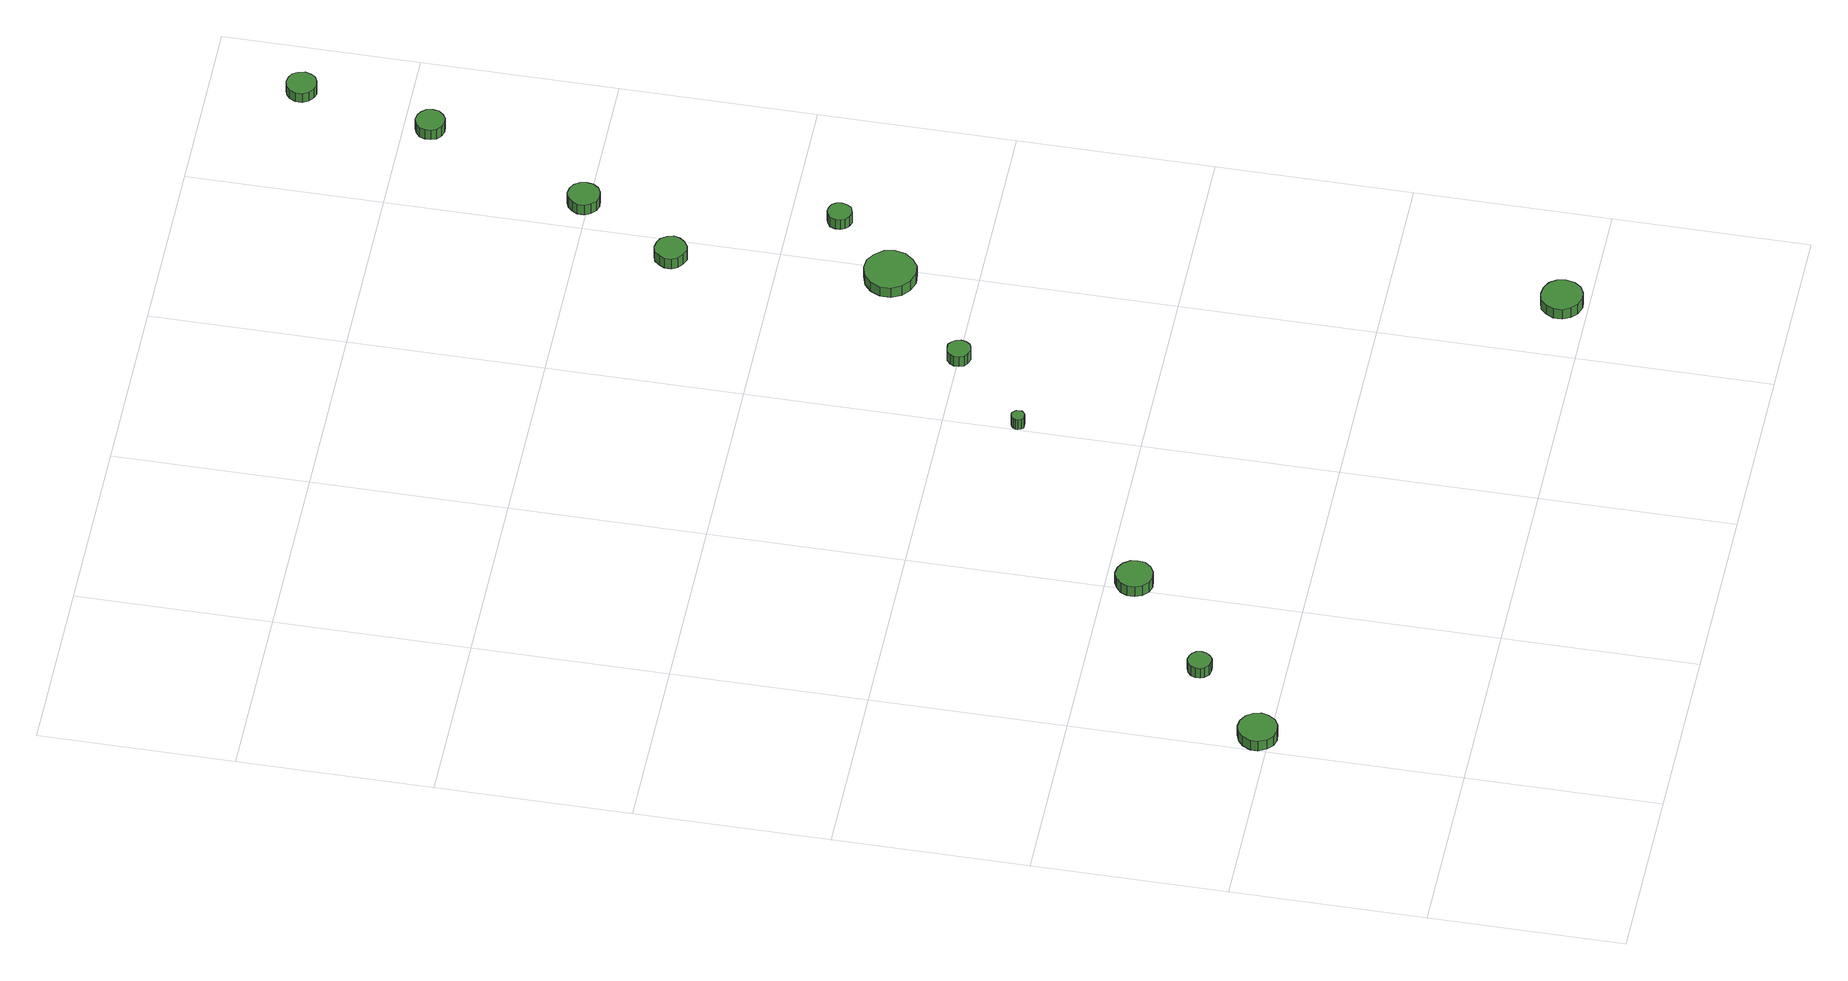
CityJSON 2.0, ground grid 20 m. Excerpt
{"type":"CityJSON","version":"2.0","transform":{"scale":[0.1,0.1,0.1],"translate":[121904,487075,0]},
"CityObjects":{
"tree1":{"type":"SolitaryVegetationObject","attributes":{"function":"something"},"geometry":[{"type":"MultiSurface","lod":"1","boundaries":[[[0,1,2,3,4,5,6,7,8,9,10,11,12,13,14]],[[15,16,17,18,19,20,21,22,23,24,25,26,27,28,29]],[[0,29,28,1]],[[1,28,27,2]],[[2,27,26,3]],[[3,26,25,4]],[[4,25,24,5]],[[5,24,23,6]],[[6,23,22,7]],[[7,22,21,8]],[[8,21,20,9]],[[9,20,19,10]],[[10,19,18,11]],[[11,18,17,12]],[[12,17,16,13]],[[13,16,15,14]],[[14,15,29,0]]]}]},
"tree2":{"type":"SolitaryVegetationObject","attributes":{"function":"something"},"geometry":[{"type":"MultiSurface","lod":"1","boundaries":[[[30,31,32,33,34,35,36,37,38,39,40,41,42,43,44]],[[45,46,47,48,49,50,51,52,53,54,55,56,57,58,59]],[[30,59,58,31]],[[31,58,57,32]],[[32,57,56,33]],[[33,56,55,34]],[[34,55,54,35]],[[35,54,53,36]],[[36,53,52,37]],[[37,52,51,38]],[[38,51,50,39]],[[39,50,49,40]],[[40,49,48,41]],[[41,48,47,42]],[[42,47,46,43]],[[43,46,45,44]],[[44,45,59,30]]]}]},
"tree3":{"type":"SolitaryVegetationObject","attributes":{"function":"something"},"geometry":[{"type":"MultiSurface","lod":"1","boundaries":[[[60,61,62,63,64,65,66,67,68,69,70,71,72,73,74]],[[75,76,77,78,79,80,81,82,83,84,85,86,87,88,89]],[[60,89,88,61]],[[61,88,87,62]],[[62,87,86,63]],[[63,86,85,64]],[[64,85,84,65]],[[65,84,83,66]],[[66,83,82,67]],[[67,82,81,68]],[[68,81,80,69]],[[69,80,79,70]],[[70,79,78,71]],[[71,78,77,72]],[[72,77,76,73]],[[73,76,75,74]],[[74,75,89,60]]]}]},
"tree4":{"type":"SolitaryVegetationObject","attributes":{"function":"something"},"geometry":[{"type":"MultiSurface","lod":"1","boundaries":[[[90,91,92,93,94,95,96,97,98,99,100,101,102,103,104]],[[105,106,107,108,109,110,111,112,113,114,115,116,117,118,119]],[[90,119,118,91]],[[91,118,117,92]],[[92,117,116,93]],[[93,116,115,94]],[[94,115,114,95]],[[95,114,113,96]],[[96,113,112,97]],[[97,112,111,98]],[[98,111,110,99]],[[99,110,109,100]],[[100,109,108,101]],[[101,108,107,102]],[[102,107,106,103]],[[103,106,105,104]],[[104,105,119,90]]]}]},
"tree5":{"type":"SolitaryVegetationObject","attributes":{"function":"something"},"geometry":[{"type":"MultiSurface","lod":"1","boundaries":[[[120,121,122,123,124,125,126,127,128,129,130,131,132,133,134]],[[135,136,137,138,139,140,141,142,143,144,145,146,147,148,149]],[[120,149,148,121]],[[121,148,147,122]],[[122,147,146,123]],[[123,146,145,124]],[[124,145,144,125]],[[125,144,143,126]],[[126,143,142,127]],[[127,142,141,128]],[[128,141,140,129]],[[129,140,139,130]],[[130,139,138,131]],[[131,138,137,132]],[[132,137,136,133]],[[133,136,135,134]],[[134,135,149,120]]]}]},
"tree6":{"type":"SolitaryVegetationObject","attributes":{"function":"something"},"geometry":[{"type":"MultiSurface","lod":"1","boundaries":[[[150,151,152,153,154,155,156,157,158,159,160,161,162,163,164]],[[165,166,167,168,169,170,171,172,173,174,175,176,177,178,179]],[[150,179,178,151]],[[151,178,177,152]],[[152,177,176,153]],[[153,176,175,154]],[[154,175,174,155]],[[155,174,173,156]],[[156,173,172,157]],[[157,172,171,158]],[[158,171,170,159]],[[159,170,169,160]],[[160,169,168,161]],[[161,168,167,162]],[[162,167,166,163]],[[163,166,165,164]],[[164,165,179,150]]]}]},
"tree7":{"type":"SolitaryVegetationObject","attributes":{"function":"something"},"geometry":[{"type":"MultiSurface","lod":"1","boundaries":[[[180,181,182,183,184,185,186,187,188,189,190,191,192,193,194]],[[195,196,197,198,199,200,201,202,203,204,205,206,207,208,209]],[[180,209,208,181]],[[181,208,207,182]],[[182,207,206,183]],[[183,206,205,184]],[[184,205,204,185]],[[185,204,203,186]],[[186,203,202,187]],[[187,202,201,188]],[[188,201,200,189]],[[189,200,199,190]],[[190,199,198,191]],[[191,198,197,192]],[[192,197,196,193]],[[193,196,195,194]],[[194,195,209,180]]]}]},
"tree8":{"type":"SolitaryVegetationObject","attributes":{"function":"something"},"geometry":[{"type":"MultiSurface","lod":"1","boundaries":[[[210,211,212,213,214,215,216,217,218,219,220,221,222,223,224]],[[225,226,227,228,229,230,231,232,233,234,235,236,237,238,239]],[[210,239,238,211]],[[211,238,237,212]],[[212,237,236,213]],[[213,236,235,214]],[[214,235,234,215]],[[215,234,233,216]],[[216,233,232,217]],[[217,232,231,218]],[[218,231,230,219]],[[219,230,229,220]],[[220,229,228,221]],[[221,228,227,222]],[[222,227,226,223]],[[223,226,225,224]],[[224,225,239,210]]]}]},
"tree9":{"type":"SolitaryVegetationObject","attributes":{"function":"something"},"geometry":[{"type":"MultiSurface","lod":"1","boundaries":[[[240,241,242,243,244,245,246,247,248,249,250,251,252,253,254]],[[255,256,257,258,259,260,261,262,263,264,265,266,267,268,269]],[[240,269,268,241]],[[241,268,267,242]],[[242,267,266,243]],[[243,266,265,244]],[[244,265,264,245]],[[245,264,263,246]],[[246,263,262,247]],[[247,262,261,248]],[[248,261,260,249]],[[249,260,259,250]],[[250,259,258,251]],[[251,258,257,252]],[[252,257,256,253]],[[253,256,255,254]],[[254,255,269,240]]]}]},
"tree10":{"type":"SolitaryVegetationObject","attributes":{"function":"something"},"geometry":[{"type":"MultiSurface","lod":"1","boundaries":[[[270,271,272,273,274,275,276,277,278,279,280,281,282,283,284]],[[285,286,287,288,289,290,291,292,293,294,295,296,297,298,299]],[[270,299,298,271]],[[271,298,297,272]],[[272,297,296,273]],[[273,296,295,274]],[[274,295,294,275]],[[275,294,293,276]],[[276,293,292,277]],[[277,292,291,278]],[[278,291,290,279]],[[279,290,289,280]],[[280,289,288,281]],[[281,288,287,282]],[[282,287,286,283]],[[283,286,285,284]],[[284,285,299,270]]]}]},
"tree11":{"type":"SolitaryVegetationObject","attributes":{"function":"something"},"geometry":[{"type":"MultiSurface","lod":"1","boundaries":[[[300,301,302,303,304,305,306,307,308,309,310,311,312,313,314]],[[315,316,317,318,319,320,321,322,323,324,325,326,327,328,329]],[[300,329,328,301]],[[301,328,327,302]],[[302,327,326,303]],[[303,326,325,304]],[[304,325,324,305]],[[305,324,323,306]],[[306,323,322,307]],[[307,322,321,308]],[[308,321,320,309]],[[309,320,319,310]],[[310,319,318,311]],[[311,318,317,312]],[[312,317,316,313]],[[313,316,315,314]],[[314,315,329,300]]]}]},
"tree12":{"type":"SolitaryVegetationObject","attributes":{"function":"something"},"geometry":[{"type":"MultiSurface","lod":"1","boundaries":[[[330,331,332,333,334,335,336,337,338,339,340,341,342,343,344]],[[345,346,347,348,349,350,351,352,353,354,355,356,357,358,359]],[[330,359,358,331]],[[331,358,357,332]],[[332,357,356,333]],[[333,356,355,334]],[[334,355,354,335]],[[335,354,353,336]],[[336,353,352,337]],[[337,352,351,338]],[[338,351,350,339]],[[339,350,349,340]],[[340,349,348,341]],[[341,348,347,342]],[[342,347,346,343]],[[343,346,345,344]],[[344,345,359,330]]]}]}
},
"vertices":[
[41,212,15],[39,220,15],[34,227,15],[27,231,15],[19,232,15],[11,229,15],[5,224,15],[1,216,15],[1,208,15],[5,200,15],[11,194,15],[19,192,15],[27,193,15],[34,197,15],[39,204,15],[39,204,2],[34,197,2],[27,193,2],[19,192,2],[11,194,2],[5,200,2],[1,208,2],[1,216,2],[5,224,2],[11,229,2],[19,232,2],[27,231,2],[34,227,2],[39,220,2],[41,212,2],
[115,286,15],[114,291,15],[111,295,15],[107,297,15],[102,298,15],[97,296,15],[93,293,15],[91,288,15],[91,283,15],[93,279,15],[97,275,15],[102,274,15],[107,274,15],[111,277,15],[114,281,15],[114,281,2],[111,277,2],[107,274,2],[102,274,2],[97,275,2],[93,279,2],[91,283,2],[91,288,2],[93,293,2],[97,296,2],[102,298,2],[107,297,2],[111,295,2],[114,291,2],[115,286,2],
[226,371,18],[225,378,18],[220,385,18],[213,389,18],[205,390,18],[198,387,18],[192,382,18],[189,375,18],[189,367,18],[192,360,18],[198,354,18],[205,352,18],[213,353,18],[220,357,18],[225,363,18],[225,363,5],[220,357,5],[213,353,5],[205,352,5],[198,354,5],[192,360,5],[189,367,5],[189,375,5],[192,382,5],[198,387,5],[205,390,5],[213,389,5],[220,385,5],[225,378,5],[226,371,5],
[413,525,17],[413,528,17],[411,530,17],[409,532,17],[406,532,17],[403,531,17],[401,529,17],[400,527,17],[400,524,17],[401,521,17],[403,519,17],[406,519,17],[409,519,17],[411,520,17],[413,522,17],[413,522,4],[411,520,4],[409,519,4],[406,519,4],[403,519,4],[401,521,4],[400,524,4],[400,527,4],[401,529,4],[403,531,4],[406,532,4],[409,532,4],[411,530,4],[413,528,4],[413,525,4],
[502,600,15],[501,605,15],[498,609,15],[494,612,15],[489,612,15],[484,611,15],[480,607,15],[478,603,15],[478,598,15],[480,593,15],[484,590,15],[489,588,15],[494,589,15],[498,591,15],[501,595,15],[501,595,2],[498,591,2],[494,589,2],[489,588,2],[484,590,2],[480,593,2],[478,598,2],[478,603,2],[480,607,2],[484,611,2],[489,612,2],[494,612,2],[498,609,2],[501,605,2],[502,600,2],
[694,27,16],[692,36,16],[687,43,16],[679,47,16],[671,48,16],[662,46,16],[656,40,16],[652,32,16],[652,23,16],[656,15,16],[662,9,16],[671,6,16],[679,7,16],[687,11,16],[692,18,16],[692,18,3],[687,11,3],[679,7,3],[671,6,3],[662,9,3],[656,15,3],[652,23,3],[652,32,3],[656,40,3],[662,46,3],[671,48,3],[679,47,3],[687,43,3],[692,36,3],[694,27,3],
[614,688,15],[612,698,15],[605,707,15],[596,713,15],[585,714,15],[574,710,15],[566,703,15],[561,693,15],[561,682,15],[566,672,15],[574,665,15],[585,661,15],[596,662,15],[605,668,15],[612,677,15],[612,677,2],[605,668,2],[596,662,2],[585,661,2],[574,665,2],[566,672,2],[561,682,2],[561,693,2],[566,703,2],[574,710,2],[585,714,2],[596,713,2],[605,707,2],[612,698,2],[614,688,2],
[594,907,15],[592,913,15],[588,919,15],[582,922,15],[576,923,15],[569,921,15],[564,916,15],[561,910,15],[561,903,15],[564,897,15],[569,893,15],[576,890,15],[582,891,15],[588,895,15],[592,900,15],[592,900,2],[588,895,2],[582,891,2],[576,890,2],[569,893,2],[564,897,2],[561,903,2],[561,910,2],[564,916,2],[569,921,2],[576,923,2],[582,922,2],[588,919,2],[592,913,2],[594,907,2],
[670,752,15],[669,757,15],[666,761,15],[662,763,15],[657,764,15],[652,762,15],[648,759,15],[646,754,15],[646,749,15],[648,744,15],[652,741,15],[657,739,15],[662,740,15],[666,742,15],[669,747,15],[669,747,2],[666,742,2],[662,740,2],[657,739,2],[652,741,2],[648,744,2],[646,749,2],[646,754,2],[648,759,2],[652,762,2],[657,764,2],[662,763,2],[666,761,2],[669,757,2],[670,752,2],
[649,1004,18],[648,1011,18],[644,1017,18],[638,1020,18],[631,1021,18],[625,1019,18],[620,1014,18],[617,1008,18],[617,1001,18],[620,995,18],[625,990,18],[631,988,18],[638,989,18],[644,992,18],[648,998,18],[648,998,5],[644,992,5],[638,989,5],[631,988,5],[625,990,5],[620,995,5],[617,1001,5],[617,1008,5],[620,1014,5],[625,1019,5],[631,1021,5],[638,1020,5],[644,1017,5],[648,1011,5],[649,1004,5],
[722,1173,18],[721,1179,18],[717,1184,18],[712,1187,18],[706,1188,18],[700,1186,18],[695,1182,18],[693,1176,18],[693,1170,18],[695,1164,18],[700,1160,18],[706,1158,18],[712,1159,18],[717,1162,18],[721,1167,18],[721,1167,5],[717,1162,5],[712,1159,5],[706,1158,5],[700,1160,5],[695,1164,5],[693,1170,5],[693,1176,5],[695,1182,5],[700,1186,5],[706,1188,5],[712,1187,5],[717,1184,5],[721,1179,5],[722,1173,5],
[755,1308,14],[753,1315,14],[750,1320,14],[744,1323,14],[738,1324,14],[732,1322,14],[727,1318,14],[724,1312,14],[724,1305,14],[727,1299,14],[732,1295,14],[738,1293,14],[744,1294,14],[750,1297,14],[753,1302,14],[753,1302,2],[750,1297,2],[744,1294,2],[738,1293,2],[732,1295,2],[727,1299,2],[724,1305,2],[724,1312,2],[727,1318,2],[732,1322,2],[738,1324,2],[744,1323,2],[750,1320,2],[753,1315,2],[755,1308,2]
]}
